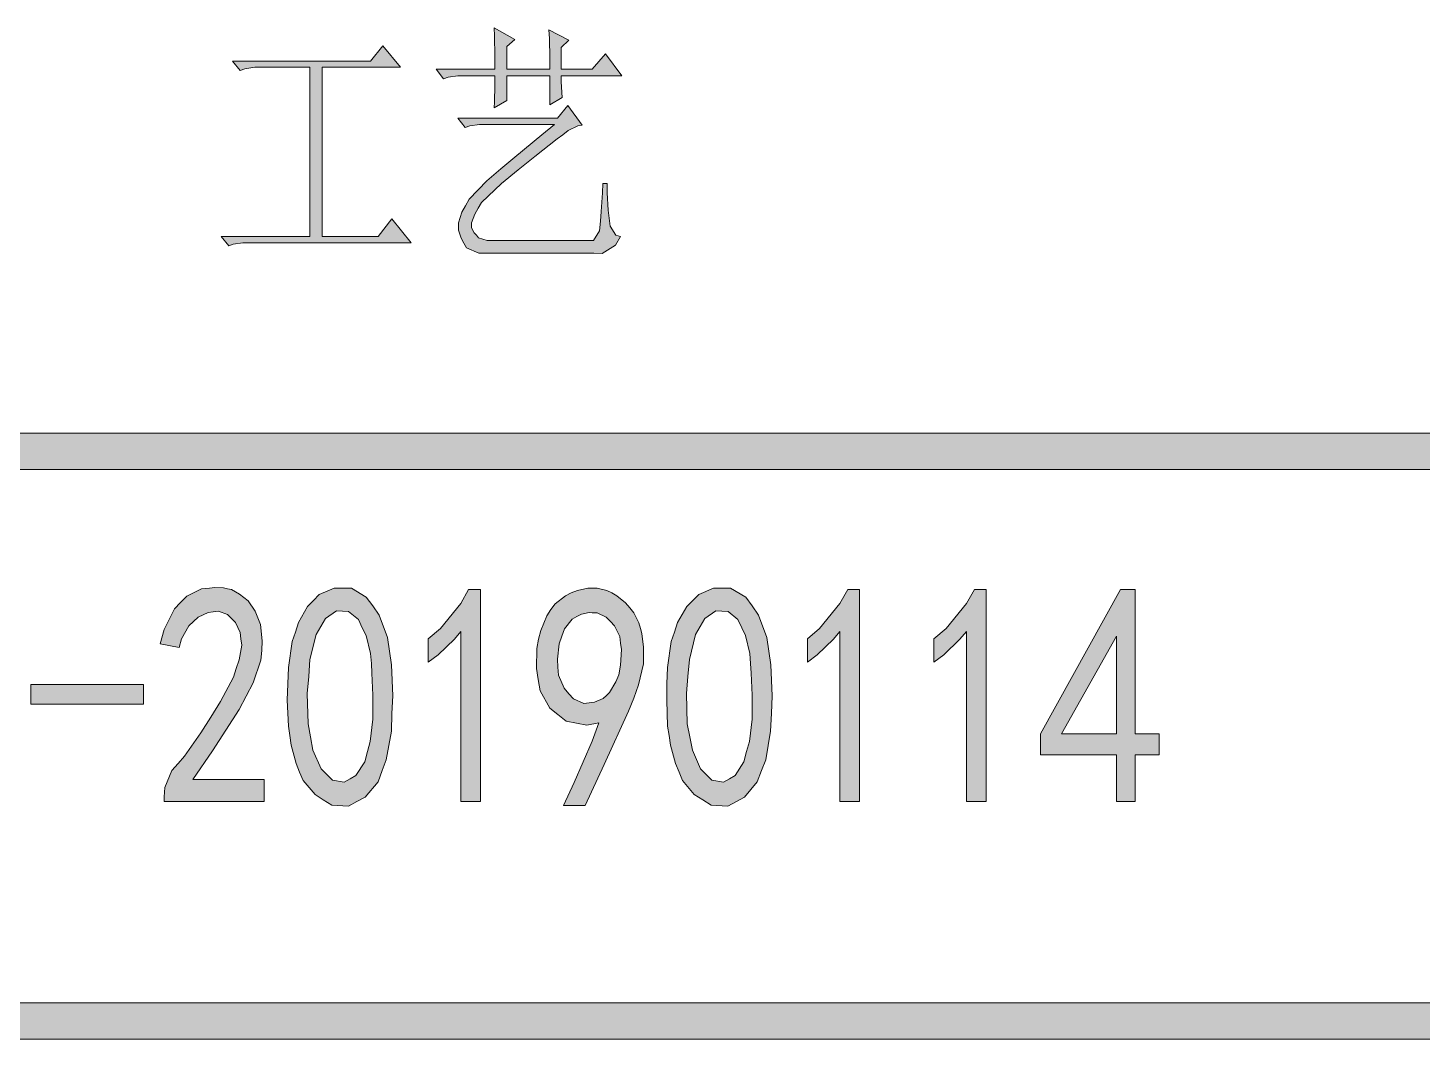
# Model space of a CAD drawing. Header units: millimetres. Extents: x 0 to 414, y 0 to 292.
# Drawn here: x 379.81 to 396.05, y 38.29 to 50.07 of the extents above; entities that cross this region are included whole.
import ezdxf

# ---------------------------------------------------------------- set-up
doc = ezdxf.new("R2010")
doc.units = ezdxf.units.MM

msp = doc.modelspace()

# ---------------------------------------------------------------- hatches: boundary and pattern name
h = msp.add_hatch(color=0)
h.dxf.hatch_style = 2
h.paths.add_polyline_path([(386.020028, 49.515889), (386.020028, 49.448861), (386.027083, 49.321861), (386.030611, 49.261889), (385.885972, 49.177222), (385.885972, 49.515889), (385.385028, 49.515889), (385.385028, 49.226611), (385.236861, 49.141944), (385.243917, 49.2125), (385.247444, 49.403), (385.247444, 49.515889), (384.880556, 49.515889), (384.817056, 49.515889), (384.700639, 49.49825), (384.647722, 49.480611), (384.563056, 49.589972), (385.247444, 49.589972), (385.247444, 49.738139), (385.243917, 49.981556), (385.236861, 50.073278), (385.480278, 49.939222), (385.385028, 49.854556), (385.385028, 49.589972), (385.885972, 49.589972), (385.885972, 49.7205), (385.882444, 49.949806), (385.875389, 50.048583), (386.108222, 49.928639), (386.020028, 49.843972), (386.020028, 49.589972), (386.379861, 49.589972), (386.535083, 49.769889), (386.725583, 49.515889)])
h = msp.add_hatch(color=0)
h.dxf.hatch_style = 2
h.paths.add_polyline_path([(382.192389, 49.685222), (383.797528, 49.685222), (383.942167, 49.865139), (384.146778, 49.614667), (383.236611, 49.614667), (383.236611, 47.642639), (383.885722, 47.642639), (384.048, 47.84725), (384.27025, 47.568556), (382.375833, 47.568556), (382.312333, 47.568556), (382.199444, 47.550917), (382.146528, 47.533278), (382.058333, 47.642639), (383.091972, 47.642639), (383.091972, 49.614667), (382.513417, 49.614667), (382.449917, 49.614667), (382.3335, 49.597028), (382.280583, 49.575861)])
h = msp.add_hatch(color=0)
h.dxf.hatch_style = 2
h.paths.add_polyline_path([(384.813528, 49.022), (385.974167, 49.022), (386.097639, 49.166639), (386.263444, 48.937333), (386.214056, 48.930278), (386.101167, 48.877361), (386.037667, 48.827972), (385.970639, 48.778583), (385.713111, 48.573972), (385.519083, 48.41875), (385.325056, 48.26), (385.092222, 48.03775), (385.053417, 47.970722), (385.014611, 47.903694), (384.975806, 47.801389), (384.975806, 47.766111), (384.975806, 47.741417), (385.004028, 47.684972), (385.03225, 47.65675), (385.056944, 47.625), (385.155722, 47.596778), (385.229806, 47.596778), (386.330472, 47.596778), (386.393972, 47.596778), (386.464528, 47.706139), (386.475111, 47.819028), (386.485694, 47.931917), (386.499806, 48.150639), (386.503333, 48.26), (386.552722, 48.26), (386.552722, 48.150639), (386.566833, 47.949556), (386.577417, 47.854306), (386.588, 47.762583), (386.655028, 47.65675), (386.707944, 47.642639), (386.6515, 47.540333), (386.496278, 47.445083), (386.3975, 47.448611), (385.169833, 47.448611), (385.060472, 47.448611), (384.915833, 47.508583), (384.884083, 47.565028), (384.855861, 47.621472), (384.824111, 47.716722), (384.824111, 47.752), (384.824111, 47.801389), (384.862917, 47.924861), (384.90525, 47.998944), (384.947583, 48.076556), (385.152194, 48.29175), (385.314472, 48.429333), (385.480278, 48.566917), (385.79425, 48.827972), (385.942417, 48.947917), (385.131028, 48.947917), (385.067528, 48.947917), (384.954639, 48.930278), (384.901722, 48.912639)])
h = msp.add_hatch(color=0)
h.dxf.hatch_style = 2
h.paths.add_polyline_path([(404.237472, 45.349583), (404.237472, 44.92625), (354.957944, 44.92625), (354.957944, 45.349583)])
h = msp.add_hatch(color=0)
h.dxf.hatch_style = 2
h.paths.add_polyline_path([(381.395111, 41.112722), (381.402167, 41.218556), (381.483306, 41.416111), (381.557389, 41.500778), (381.631472, 41.585444), (381.821972, 41.857083), (381.938389, 42.040528), (382.051278, 42.223972), (382.202972, 42.506194), (382.234722, 42.6085), (382.27, 42.707278), (382.298222, 42.880139), (382.287639, 42.954222), (382.280583, 43.024778), (382.224139, 43.144722), (382.178278, 43.190583), (382.132417, 43.236444), (382.026583, 43.27525), (381.966611, 43.268194), (381.906639, 43.261139), (381.790222, 43.204694), (381.737306, 43.155306), (381.680861, 43.105917), (381.596194, 42.954222), (381.567972, 42.851917), (381.34925, 42.89425), (381.395111, 43.060056), (381.515056, 43.303472), (381.585611, 43.377556), (381.659694, 43.451639), (381.829028, 43.536306), (381.924278, 43.543361), (381.98425, 43.550417), (382.086556, 43.546889), (382.132417, 43.536306), (382.178278, 43.525722), (382.273528, 43.472806), (382.322917, 43.434), (382.372306, 43.395194), (382.453444, 43.27525), (382.485194, 43.197639), (382.516944, 43.120028), (382.538111, 42.929528), (382.531056, 42.816639), (382.520472, 42.70375), (382.432278, 42.439167), (382.351139, 42.283944), (382.27, 42.128722), (381.959556, 41.645417), (381.73025, 41.313806), (382.559278, 41.313806), (382.559278, 41.056278), (381.395111, 41.056278)])
h = msp.add_hatch(color=0)
h.paths.add_polyline_path([(382.834444, 42.428583), (382.8415, 42.619083), (382.883833, 42.922472), (382.922639, 43.031833), (382.957917, 43.144722), (383.06375, 43.328167), (383.134306, 43.398722), (383.201333, 43.469278), (383.374194, 43.543361), (383.472972, 43.543361), (383.575278, 43.543361), (383.748139, 43.437528), (383.82575, 43.335222), (383.899833, 43.229389), (383.995083, 42.968333), (384.019778, 42.809583), (384.044472, 42.650833), (384.058583, 42.287472), (384.048, 42.082861), (384.040944, 41.87825), (383.980972, 41.543111), (383.935111, 41.416111), (383.885722, 41.285583), (383.737556, 41.105667), (383.638778, 41.056278), (383.543528, 41.003361), (383.345972, 41.013944), (383.247194, 41.077444), (383.151944, 41.137417), (383.014361, 41.299694), (382.972028, 41.398472), (382.933222, 41.500778), (382.87325, 41.712444), (382.859139, 41.825333), (382.8415, 41.934694), (382.827389, 42.238083)])
h.paths.add_polyline_path([(383.077861, 42.51325), (383.060222, 42.315694), (383.070806, 41.962917), (383.099028, 41.811222), (383.12725, 41.656), (383.2225, 41.437278), (383.289528, 41.37025), (383.356556, 41.30675), (383.490611, 41.282056), (383.561167, 41.320861), (383.628194, 41.359667), (383.7305, 41.518417), (383.76225, 41.638361), (383.794, 41.754778), (383.82575, 42.015833), (383.82575, 42.153417), (383.82575, 42.294528), (383.815167, 42.552056), (383.808111, 42.664944), (383.797528, 42.781361), (383.748139, 42.9895), (383.702278, 43.081222), (383.659944, 43.176472), (383.543528, 43.271722), (383.472972, 43.27525), (383.402417, 43.278778), (383.275417, 43.190583), (383.218972, 43.095333), (383.166056, 43.003611), (383.091972, 42.710806)])
h = msp.add_hatch(color=0)
h.dxf.hatch_style = 2
h.paths.add_polyline_path([(384.848806, 43.038889), (384.774722, 42.947167), (384.584222, 42.76725), (384.467806, 42.679056), (384.467806, 42.954222), (384.612444, 43.074167), (384.848806, 43.363444), (384.940528, 43.52925), (385.078111, 43.52925), (385.078111, 41.056278), (384.848806, 41.056278)])
h = msp.add_hatch(color=0)
h.paths.add_polyline_path([(386.044722, 41.010417), (386.171722, 41.278528), (386.379861, 41.758306), (386.457472, 41.9735), (386.316361, 41.945278), (386.076472, 41.994667), (385.981222, 42.06875), (385.885972, 42.142833), (385.773083, 42.347444), (385.751917, 42.477972), (385.73075, 42.6085), (385.734278, 42.841333), (385.755444, 42.947167), (385.780139, 43.049472), (385.850694, 43.222333), (385.900083, 43.292889), (385.949472, 43.359917), (386.069417, 43.455167), (386.136444, 43.486917), (386.207, 43.515139), (386.330472, 43.543361), (386.383389, 43.543361), (386.439833, 43.543361), (386.549194, 43.515139), (386.609167, 43.486917), (386.665611, 43.455167), (386.767917, 43.3705), (386.817306, 43.314056), (386.863167, 43.254083), (386.923139, 43.137667), (386.940778, 43.074167), (386.958417, 43.014194), (386.976056, 42.855444), (386.976056, 42.760194), (386.976056, 42.661417), (386.919611, 42.414472), (386.863167, 42.262778), (386.803194, 42.111083), (386.520972, 41.486667), (386.298722, 41.010417)])
h.paths.add_polyline_path([(385.981222, 42.622611), (385.988278, 42.527361), (386.051778, 42.375667), (386.108222, 42.312167), (386.161139, 42.252194), (386.281083, 42.199278), (386.344583, 42.206333), (386.408083, 42.213389), (386.506861, 42.255722), (386.545667, 42.291), (386.580944, 42.326278), (386.655028, 42.44975), (386.690306, 42.534417), (386.711472, 42.643778), (386.722056, 42.827222), (386.711472, 42.901306), (386.700889, 42.978917), (386.640917, 43.105917), (386.591528, 43.155306), (386.542139, 43.204694), (386.436306, 43.254083), (386.379861, 43.254083), (386.344583, 43.261139), (386.256389, 43.239972), (386.199944, 43.21175), (386.147028, 43.183528), (386.058833, 43.067111), (386.027083, 42.982444), (385.995333, 42.89425), (385.974167, 42.714333)])
h = msp.add_hatch(color=0)
h.paths.add_polyline_path([(387.251222, 42.428583), (387.258278, 42.619083), (387.300611, 42.922472), (387.339417, 43.031833), (387.374694, 43.144722), (387.484056, 43.328167), (387.551083, 43.398722), (387.621639, 43.469278), (387.790972, 43.543361), (387.88975, 43.543361), (387.992056, 43.543361), (388.168444, 43.437528), (388.242528, 43.335222), (388.316611, 43.229389), (388.415389, 42.968333), (388.436556, 42.809583), (388.46125, 42.650833), (388.475361, 42.287472), (388.468306, 42.082861), (388.457722, 41.87825), (388.401278, 41.543111), (388.351889, 41.416111), (388.3025, 41.285583), (388.154333, 41.105667), (388.059083, 41.056278), (387.960306, 41.003361), (387.766278, 41.013944), (387.6675, 41.077444), (387.568722, 41.137417), (387.431139, 41.299694), (387.392333, 41.398472), (387.35, 41.500778), (387.293556, 41.712444), (387.275917, 41.825333), (387.258278, 41.934694), (387.247694, 42.238083)])
h.paths.add_polyline_path([(387.494639, 42.51325), (387.477, 42.315694), (387.487583, 41.962917), (387.515806, 41.811222), (387.547556, 41.656), (387.642806, 41.437278), (387.706306, 41.37025), (387.773333, 41.30675), (387.907389, 41.282056), (387.977944, 41.320861), (388.044972, 41.359667), (388.147278, 41.518417), (388.179028, 41.638361), (388.210778, 41.754778), (388.242528, 42.015833), (388.242528, 42.153417), (388.242528, 42.294528), (388.231944, 42.552056), (388.224889, 42.664944), (388.217833, 42.781361), (388.164917, 42.9895), (388.122583, 43.081222), (388.076722, 43.176472), (387.963833, 43.271722), (387.88975, 43.27525), (387.819194, 43.278778), (387.692194, 43.190583), (387.639278, 43.095333), (387.582833, 43.003611), (387.512278, 42.710806)])
h = msp.add_hatch(color=0)
h.dxf.hatch_style = 2
h.paths.add_polyline_path([(389.265583, 43.038889), (389.1915, 42.947167), (389.001, 42.76725), (388.888111, 42.679056), (388.888111, 42.954222), (389.029222, 43.074167), (389.265583, 43.363444), (389.357306, 43.52925), (389.494889, 43.52925), (389.494889, 41.056278), (389.265583, 41.056278)])
h = msp.add_hatch(color=0)
h.dxf.hatch_style = 2
h.paths.add_polyline_path([(390.740194, 43.038889), (390.662583, 42.947167), (390.475611, 42.76725), (390.359194, 42.679056), (390.359194, 42.954222), (390.503833, 43.074167), (390.740194, 43.363444), (390.831917, 43.52925), (390.9695, 43.52925), (390.9695, 41.056278), (390.740194, 41.056278)])
h = msp.add_hatch(color=0)
h.paths.add_polyline_path([(392.486444, 41.599556), (391.600972, 41.599556), (391.600972, 41.8465), (392.532306, 43.52925), (392.705167, 43.52925), (392.705167, 41.8465), (392.983861, 41.8465), (392.983861, 41.599556), (392.705167, 41.599556), (392.705167, 41.056278), (392.486444, 41.056278)])
h.paths.add_polyline_path([(392.486444, 41.8465), (392.486444, 42.982444), (391.844389, 41.8465)])
h = msp.add_hatch(color=0)
h.dxf.hatch_style = 2
h.paths.add_polyline_path([(381.155222, 42.192222), (379.842889, 42.192222), (379.842889, 42.421528), (381.155222, 42.421528)])
h = msp.add_hatch(color=0)
h.dxf.hatch_style = 2
h.paths.add_polyline_path([(404.237472, 38.710306), (404.237472, 38.286972), (354.957944, 38.286972), (354.957944, 38.710306)])

# ---------------------------------------------------------------- linework, layer by layer
at = {"color": 0, "lineweight": 0}
for points in [[(386.020028, 49.515889), (386.020028, 49.448861), (386.027083, 49.321861), (386.030611, 49.261889), (385.885972, 49.177222), (385.885972, 49.515889), (385.385028, 49.515889), (385.385028, 49.226611), (385.236861, 49.141944), (385.243917, 49.2125), (385.247444, 49.403), (385.247444, 49.515889), (384.880556, 49.515889), (384.817056, 49.515889), (384.700639, 49.49825), (384.647722, 49.480611), (384.563056, 49.589972), (385.247444, 49.589972), (385.247444, 49.738139), (385.243917, 49.981556), (385.236861, 50.073278), (385.480278, 49.939222), (385.385028, 49.854556), (385.385028, 49.589972), (385.885972, 49.589972), (385.885972, 49.7205), (385.882444, 49.949806), (385.875389, 50.048583), (386.108222, 49.928639), (386.020028, 49.843972), (386.020028, 49.589972), (386.379861, 49.589972), (386.535083, 49.769889), (386.725583, 49.515889)], [(382.192389, 49.685222), (383.797528, 49.685222), (383.942167, 49.865139), (384.146778, 49.614667), (383.236611, 49.614667), (383.236611, 47.642639), (383.885722, 47.642639), (384.048, 47.84725), (384.27025, 47.568556), (382.375833, 47.568556), (382.312333, 47.568556), (382.199444, 47.550917), (382.146528, 47.533278), (382.058333, 47.642639), (383.091972, 47.642639), (383.091972, 49.614667), (382.513417, 49.614667), (382.449917, 49.614667), (382.3335, 49.597028), (382.280583, 49.575861)], [(384.813528, 49.022), (385.974167, 49.022), (386.097639, 49.166639), (386.263444, 48.937333), (386.214056, 48.930278), (386.101167, 48.877361), (386.037667, 48.827972), (385.970639, 48.778583), (385.713111, 48.573972), (385.519083, 48.41875), (385.325056, 48.26), (385.092222, 48.03775), (385.053417, 47.970722), (385.014611, 47.903694), (384.975806, 47.801389), (384.975806, 47.766111), (384.975806, 47.741417), (385.004028, 47.684972), (385.03225, 47.65675), (385.056944, 47.625), (385.155722, 47.596778), (385.229806, 47.596778), (386.330472, 47.596778), (386.393972, 47.596778), (386.464528, 47.706139), (386.475111, 47.819028), (386.485694, 47.931917), (386.499806, 48.150639), (386.503333, 48.26), (386.552722, 48.26), (386.552722, 48.150639), (386.566833, 47.949556), (386.577417, 47.854306), (386.588, 47.762583), (386.655028, 47.65675), (386.707944, 47.642639), (386.6515, 47.540333), (386.496278, 47.445083), (386.3975, 47.448611), (385.169833, 47.448611), (385.060472, 47.448611), (384.915833, 47.508583), (384.884083, 47.565028), (384.855861, 47.621472), (384.824111, 47.716722), (384.824111, 47.752), (384.824111, 47.801389), (384.862917, 47.924861), (384.90525, 47.998944), (384.947583, 48.076556), (385.152194, 48.29175), (385.314472, 48.429333), (385.480278, 48.566917), (385.79425, 48.827972), (385.942417, 48.947917), (385.131028, 48.947917), (385.067528, 48.947917), (384.954639, 48.930278), (384.901722, 48.912639)], [(404.237472, 45.349583), (404.237472, 44.92625), (354.957944, 44.92625), (354.957944, 45.349583)], [(381.395111, 41.112722), (381.402167, 41.218556), (381.483306, 41.416111), (381.557389, 41.500778), (381.631472, 41.585444), (381.821972, 41.857083), (381.938389, 42.040528), (382.051278, 42.223972), (382.202972, 42.506194), (382.234722, 42.6085), (382.27, 42.707278), (382.298222, 42.880139), (382.287639, 42.954222), (382.280583, 43.024778), (382.224139, 43.144722), (382.178278, 43.190583), (382.132417, 43.236444), (382.026583, 43.27525), (381.966611, 43.268194), (381.906639, 43.261139), (381.790222, 43.204694), (381.737306, 43.155306), (381.680861, 43.105917), (381.596194, 42.954222), (381.567972, 42.851917), (381.34925, 42.89425), (381.395111, 43.060056), (381.515056, 43.303472), (381.585611, 43.377556), (381.659694, 43.451639), (381.829028, 43.536306), (381.924278, 43.543361), (381.98425, 43.550417), (382.086556, 43.546889), (382.132417, 43.536306), (382.178278, 43.525722), (382.273528, 43.472806), (382.322917, 43.434), (382.372306, 43.395194), (382.453444, 43.27525), (382.485194, 43.197639), (382.516944, 43.120028), (382.538111, 42.929528), (382.531056, 42.816639), (382.520472, 42.70375), (382.432278, 42.439167), (382.351139, 42.283944), (382.27, 42.128722), (381.959556, 41.645417), (381.73025, 41.313806), (382.559278, 41.313806), (382.559278, 41.056278), (381.395111, 41.056278)], [(382.834444, 42.428583), (382.8415, 42.619083), (382.883833, 42.922472), (382.922639, 43.031833), (382.957917, 43.144722), (383.06375, 43.328167), (383.134306, 43.398722), (383.201333, 43.469278), (383.374194, 43.543361), (383.472972, 43.543361), (383.575278, 43.543361), (383.748139, 43.437528), (383.82575, 43.335222), (383.899833, 43.229389), (383.995083, 42.968333), (384.019778, 42.809583), (384.044472, 42.650833), (384.058583, 42.287472), (384.048, 42.082861), (384.040944, 41.87825), (383.980972, 41.543111), (383.935111, 41.416111), (383.885722, 41.285583), (383.737556, 41.105667), (383.638778, 41.056278), (383.543528, 41.003361), (383.345972, 41.013944), (383.247194, 41.077444), (383.151944, 41.137417), (383.014361, 41.299694), (382.972028, 41.398472), (382.933222, 41.500778), (382.87325, 41.712444), (382.859139, 41.825333), (382.8415, 41.934694), (382.827389, 42.238083)], [(384.848806, 43.038889), (384.774722, 42.947167), (384.584222, 42.76725), (384.467806, 42.679056), (384.467806, 42.954222), (384.612444, 43.074167), (384.848806, 43.363444), (384.940528, 43.52925), (385.078111, 43.52925), (385.078111, 41.056278), (384.848806, 41.056278)], [(386.044722, 41.010417), (386.171722, 41.278528), (386.379861, 41.758306), (386.457472, 41.9735), (386.316361, 41.945278), (386.076472, 41.994667), (385.981222, 42.06875), (385.885972, 42.142833), (385.773083, 42.347444), (385.751917, 42.477972), (385.73075, 42.6085), (385.734278, 42.841333), (385.755444, 42.947167), (385.780139, 43.049472), (385.850694, 43.222333), (385.900083, 43.292889), (385.949472, 43.359917), (386.069417, 43.455167), (386.136444, 43.486917), (386.207, 43.515139), (386.330472, 43.543361), (386.383389, 43.543361), (386.439833, 43.543361), (386.549194, 43.515139), (386.609167, 43.486917), (386.665611, 43.455167), (386.767917, 43.3705), (386.817306, 43.314056), (386.863167, 43.254083), (386.923139, 43.137667), (386.940778, 43.074167), (386.958417, 43.014194), (386.976056, 42.855444), (386.976056, 42.760194), (386.976056, 42.661417), (386.919611, 42.414472), (386.863167, 42.262778), (386.803194, 42.111083), (386.520972, 41.486667), (386.298722, 41.010417)], [(387.251222, 42.428583), (387.258278, 42.619083), (387.300611, 42.922472), (387.339417, 43.031833), (387.374694, 43.144722), (387.484056, 43.328167), (387.551083, 43.398722), (387.621639, 43.469278), (387.790972, 43.543361), (387.88975, 43.543361), (387.992056, 43.543361), (388.168444, 43.437528), (388.242528, 43.335222), (388.316611, 43.229389), (388.415389, 42.968333), (388.436556, 42.809583), (388.46125, 42.650833), (388.475361, 42.287472), (388.468306, 42.082861), (388.457722, 41.87825), (388.401278, 41.543111), (388.351889, 41.416111), (388.3025, 41.285583), (388.154333, 41.105667), (388.059083, 41.056278), (387.960306, 41.003361), (387.766278, 41.013944), (387.6675, 41.077444), (387.568722, 41.137417), (387.431139, 41.299694), (387.392333, 41.398472), (387.35, 41.500778), (387.293556, 41.712444), (387.275917, 41.825333), (387.258278, 41.934694), (387.247694, 42.238083)], [(389.265583, 43.038889), (389.1915, 42.947167), (389.001, 42.76725), (388.888111, 42.679056), (388.888111, 42.954222), (389.029222, 43.074167), (389.265583, 43.363444), (389.357306, 43.52925), (389.494889, 43.52925), (389.494889, 41.056278), (389.265583, 41.056278)], [(390.740194, 43.038889), (390.662583, 42.947167), (390.475611, 42.76725), (390.359194, 42.679056), (390.359194, 42.954222), (390.503833, 43.074167), (390.740194, 43.363444), (390.831917, 43.52925), (390.9695, 43.52925), (390.9695, 41.056278), (390.740194, 41.056278)], [(392.486444, 41.599556), (391.600972, 41.599556), (391.600972, 41.8465), (392.532306, 43.52925), (392.705167, 43.52925), (392.705167, 41.8465), (392.983861, 41.8465), (392.983861, 41.599556), (392.705167, 41.599556), (392.705167, 41.056278), (392.486444, 41.056278)], [(383.077861, 42.51325), (383.060222, 42.315694), (383.070806, 41.962917), (383.099028, 41.811222), (383.12725, 41.656), (383.2225, 41.437278), (383.289528, 41.37025), (383.356556, 41.30675), (383.490611, 41.282056), (383.561167, 41.320861), (383.628194, 41.359667), (383.7305, 41.518417), (383.76225, 41.638361), (383.794, 41.754778), (383.82575, 42.015833), (383.82575, 42.153417), (383.82575, 42.294528), (383.815167, 42.552056), (383.808111, 42.664944), (383.797528, 42.781361), (383.748139, 42.9895), (383.702278, 43.081222), (383.659944, 43.176472), (383.543528, 43.271722), (383.472972, 43.27525), (383.402417, 43.278778), (383.275417, 43.190583), (383.218972, 43.095333), (383.166056, 43.003611), (383.091972, 42.710806)], [(385.981222, 42.622611), (385.988278, 42.527361), (386.051778, 42.375667), (386.108222, 42.312167), (386.161139, 42.252194), (386.281083, 42.199278), (386.344583, 42.206333), (386.408083, 42.213389), (386.506861, 42.255722), (386.545667, 42.291), (386.580944, 42.326278), (386.655028, 42.44975), (386.690306, 42.534417), (386.711472, 42.643778), (386.722056, 42.827222), (386.711472, 42.901306), (386.700889, 42.978917), (386.640917, 43.105917), (386.591528, 43.155306), (386.542139, 43.204694), (386.436306, 43.254083), (386.379861, 43.254083), (386.344583, 43.261139), (386.256389, 43.239972), (386.199944, 43.21175), (386.147028, 43.183528), (386.058833, 43.067111), (386.027083, 42.982444), (385.995333, 42.89425), (385.974167, 42.714333)], [(387.494639, 42.51325), (387.477, 42.315694), (387.487583, 41.962917), (387.515806, 41.811222), (387.547556, 41.656), (387.642806, 41.437278), (387.706306, 41.37025), (387.773333, 41.30675), (387.907389, 41.282056), (387.977944, 41.320861), (388.044972, 41.359667), (388.147278, 41.518417), (388.179028, 41.638361), (388.210778, 41.754778), (388.242528, 42.015833), (388.242528, 42.153417), (388.242528, 42.294528), (388.231944, 42.552056), (388.224889, 42.664944), (388.217833, 42.781361), (388.164917, 42.9895), (388.122583, 43.081222), (388.076722, 43.176472), (387.963833, 43.271722), (387.88975, 43.27525), (387.819194, 43.278778), (387.692194, 43.190583), (387.639278, 43.095333), (387.582833, 43.003611), (387.512278, 42.710806)], [(392.486444, 41.8465), (392.486444, 42.982444), (391.844389, 41.8465)], [(381.155222, 42.192222), (379.842889, 42.192222), (379.842889, 42.421528), (381.155222, 42.421528)], [(404.237472, 38.710306), (404.237472, 38.286972), (354.957944, 38.286972), (354.957944, 38.710306)]]:
    msp.add_lwpolyline(points, close=True, dxfattribs=at)

doc.saveas('drawing.dxf')
